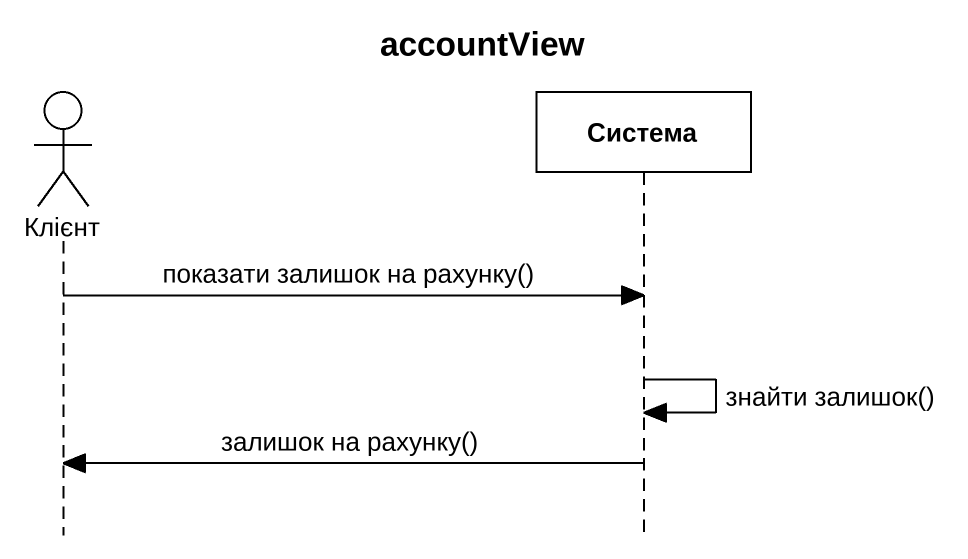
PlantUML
@startuml
title accountView
hide footbox
actor Клієнт
participant Система

Клієнт -> Система : показати залишок на рахунку()
Система -> Система : знайти залишок()
Система -> Клієнт : залишок на рахунку()
@enduml
